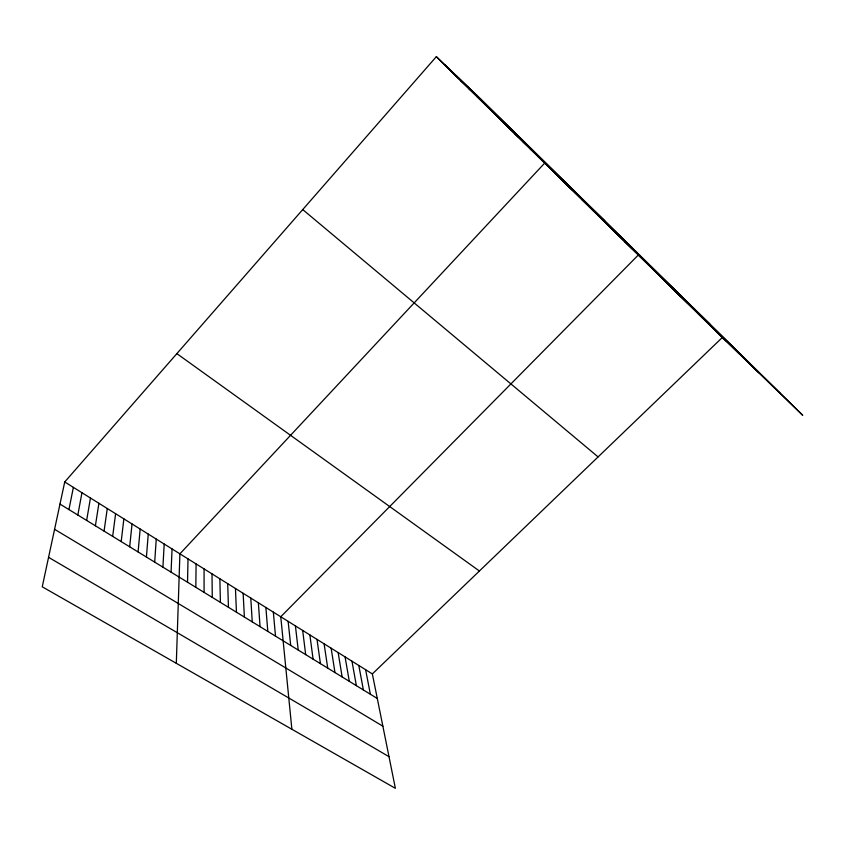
<?xml version="1.0" encoding="UTF-8"?>
<svg xmlns="http://www.w3.org/2000/svg" width="845" height="845" viewBox="0 0 845 845"><rect width="100%" height="100%" fill="white"/><g stroke="black" fill="none" stroke-linecap="round" stroke-linejoin="round"><path stroke-width="1.27" d="M195.839 587.317L196.082 563.932M187.527 582.226L188.023 558.904M176.309 663.304L179.9 553.834L544.719 163.064L604.693 220.767M171.06 572.139L172.074 548.954M162.905 567.143L164.194 544.032M154.698 562.115L156.24 539.068M146.428 557.045L148.245 534.072M138.084 551.943L140.175 529.044M129.676 546.789L132.042 523.974M121.205 541.603L123.856 518.862M112.67 536.364L115.607 513.718M104.062 531.093L107.283 508.521M95.39 525.78L98.907 503.293M86.644 520.425L90.457 498.022M77.825 515.028L81.954 492.719M68.941 509.577L73.378 487.364M64.727 481.967L42.25 586.8L395.375 788.322L372.349 673.919L64.727 481.967L436.326 56.678L480.298 98.58L802.75 415.307L716.222 331.398M372.349 673.919L722.38 337.44L436.326 56.678M48.566 557.33L389.006 756.687M54.576 529.297L382.869 726.204M59.984 504.095L377.292 698.488M176.869 353.622L479.4 571.009M302.732 209.571L598.091 456.923M444.523 64.716L453.913 73.673M452.635 72.681L462.299 81.912M460.683 80.581L470.612 90.066M468.658 88.408L478.851 98.157M476.569 96.172L487.005 106.164M484.407 103.861L495.096 114.107M492.17 111.487L503.113 121.976M499.87 119.05L511.056 129.771M507.507 126.539L518.925 137.503M515.08 133.975L526.731 145.16M522.58 141.337L534.462 152.755M530.026 148.646L542.131 160.275M537.399 155.881L549.725 167.732M552.303 170.51L572.794 190.379M567.27 185.192L588.046 205.356M581.973 199.631L595.577 212.739M589.24 206.761L610.428 227.326M603.573 220.83L632.218 248.715M624.613 241.49L646.425 262.668M709.969 324.174L638.355 254.979L280.762 616.765L291.874 729.256M651.875 268.235L680.901 296.51M671.722 287.733L687.629 303.112M678.239 294.123L707.455 322.579M697.463 312.988L726.795 341.56M467.739 86.612L780.262 393.516M455.93 75.363L758.789 372.719M445.442 65.361L739.417 353.96M365.61 669.705L370.374 694.241M358.808 665.469L363.392 689.974M351.974 661.202L356.368 685.665M345.077 656.892L349.291 681.323M338.137 652.562L342.151 676.961M331.145 648.21L334.969 672.557M324.11 643.816L327.733 668.12M317.012 639.39L320.435 663.652M309.872 634.922L313.094 659.153M302.668 630.433L305.689 654.621M295.423 625.913L298.222 650.048M288.124 621.36L290.712 645.443M273.347 612.139L275.502 636.127M265.879 607.481L267.812 631.416M258.359 602.791L260.059 626.663M250.775 598.059L252.254 621.878M243.138 593.296L244.385 617.061M235.449 588.49L236.452 612.202M227.696 583.652L228.456 607.302M219.88 578.783L220.397 602.369M212.01 573.861L212.275 597.394M204.078 568.917L204.089 592.377"/></g></svg>
